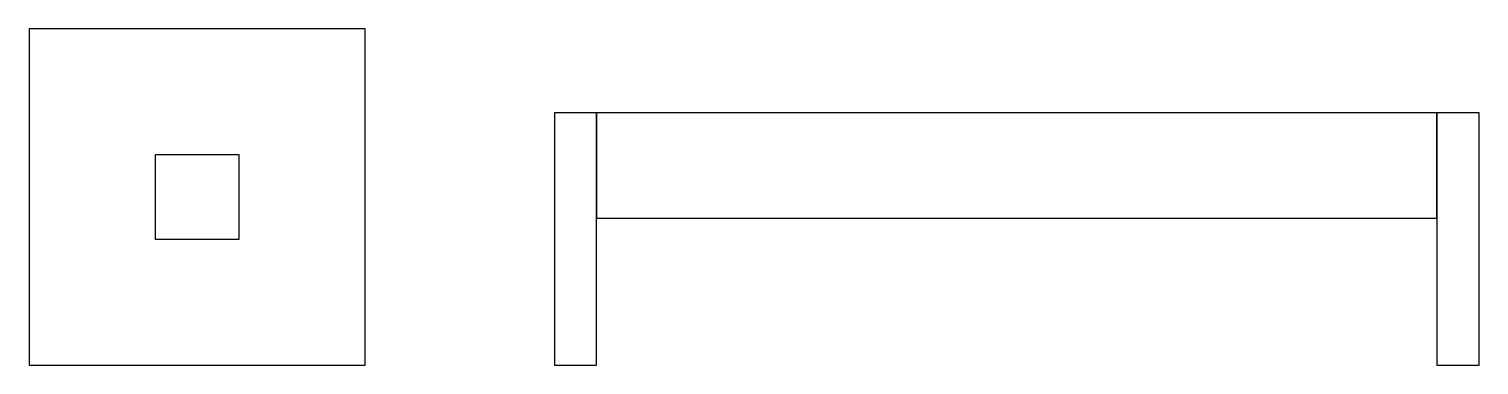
# Model space of a CAD drawing. Header units: millimetres. Extents: x 0 to 6900, y 0 to 1600.
import ezdxf

# ---------------------------------------------------------------- set-up
doc = ezdxf.new("R2010")
doc.units = ezdxf.units.MM

msp = doc.modelspace()

# ---------------------------------------------------------------- linework, layer by layer
at = {"layer": 'FORMA'}
for p, q in [((1600, 1600), (0, 1600)), ((0, 1600), (0, 0)), ((1600, 0), (1600, 1600)), ((2700, 1200), (2500, 1200)), ((2500, 1200), (2500, 0)), ((2700, 0), (2700, 1200)), ((6700, 1200), (2700, 1200)), ((2700, 1200), (2700, 700)), ((6900, 1200), (6700, 1200)), ((6700, 1200), (6700, 0)), ((6700, 700), (6700, 1200)), ((6900, 0), (6900, 1200)), ((1000, 1000), (600, 1000)), ((600, 1000), (600, 600)), ((1000, 600), (1000, 1000)), ((2700, 700), (6700, 700)), ((600, 600), (1000, 600)), ((0, 0), (1600, 0)), ((2500, 0), (2700, 0)), ((6700, 0), (6900, 0))]:
    msp.add_line(p, q, dxfattribs=at)

doc.saveas('drawing.dxf')
